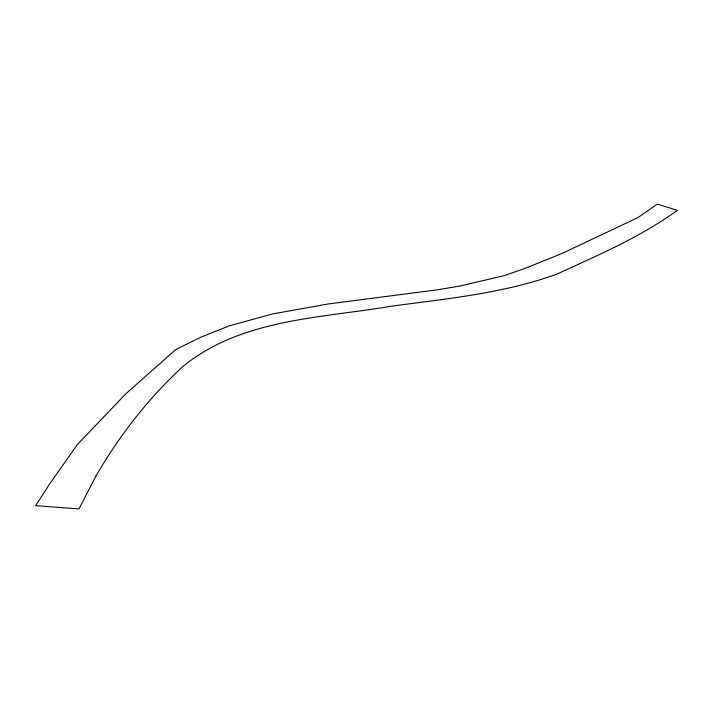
<?xml version="1.0" encoding="UTF-8"?>
<svg xmlns="http://www.w3.org/2000/svg" width="713" height="713" viewBox="0 0 713 713"><rect width="100%" height="100%" fill="white"/><g stroke="black" fill="none" stroke-linecap="round" stroke-linejoin="round"><path stroke-width="1.07" d="M96.023 475.901L78.983 508.904L35.65 505.66L49.295 484.475L77.271 444.662L125.951 393.692L175.674 349.646L200.603 337.294L229.559 325.761L272.624 313.934L328.212 303.961L437.256 289.826L459.742 286.065L504.216 275.646L525.918 268.043L561.808 253.543L638.082 217.518L657.333 204.096L677.35 210.326C640.532 237.072 598.323 255.04 557.147 273.988C503.681 293.524 446.659 298.622 390.662 306.323C320.003 318.265 241.564 318.889 183.188 366.232C148.687 397.863 119.499 435.483 96.023 475.901"/></g></svg>
